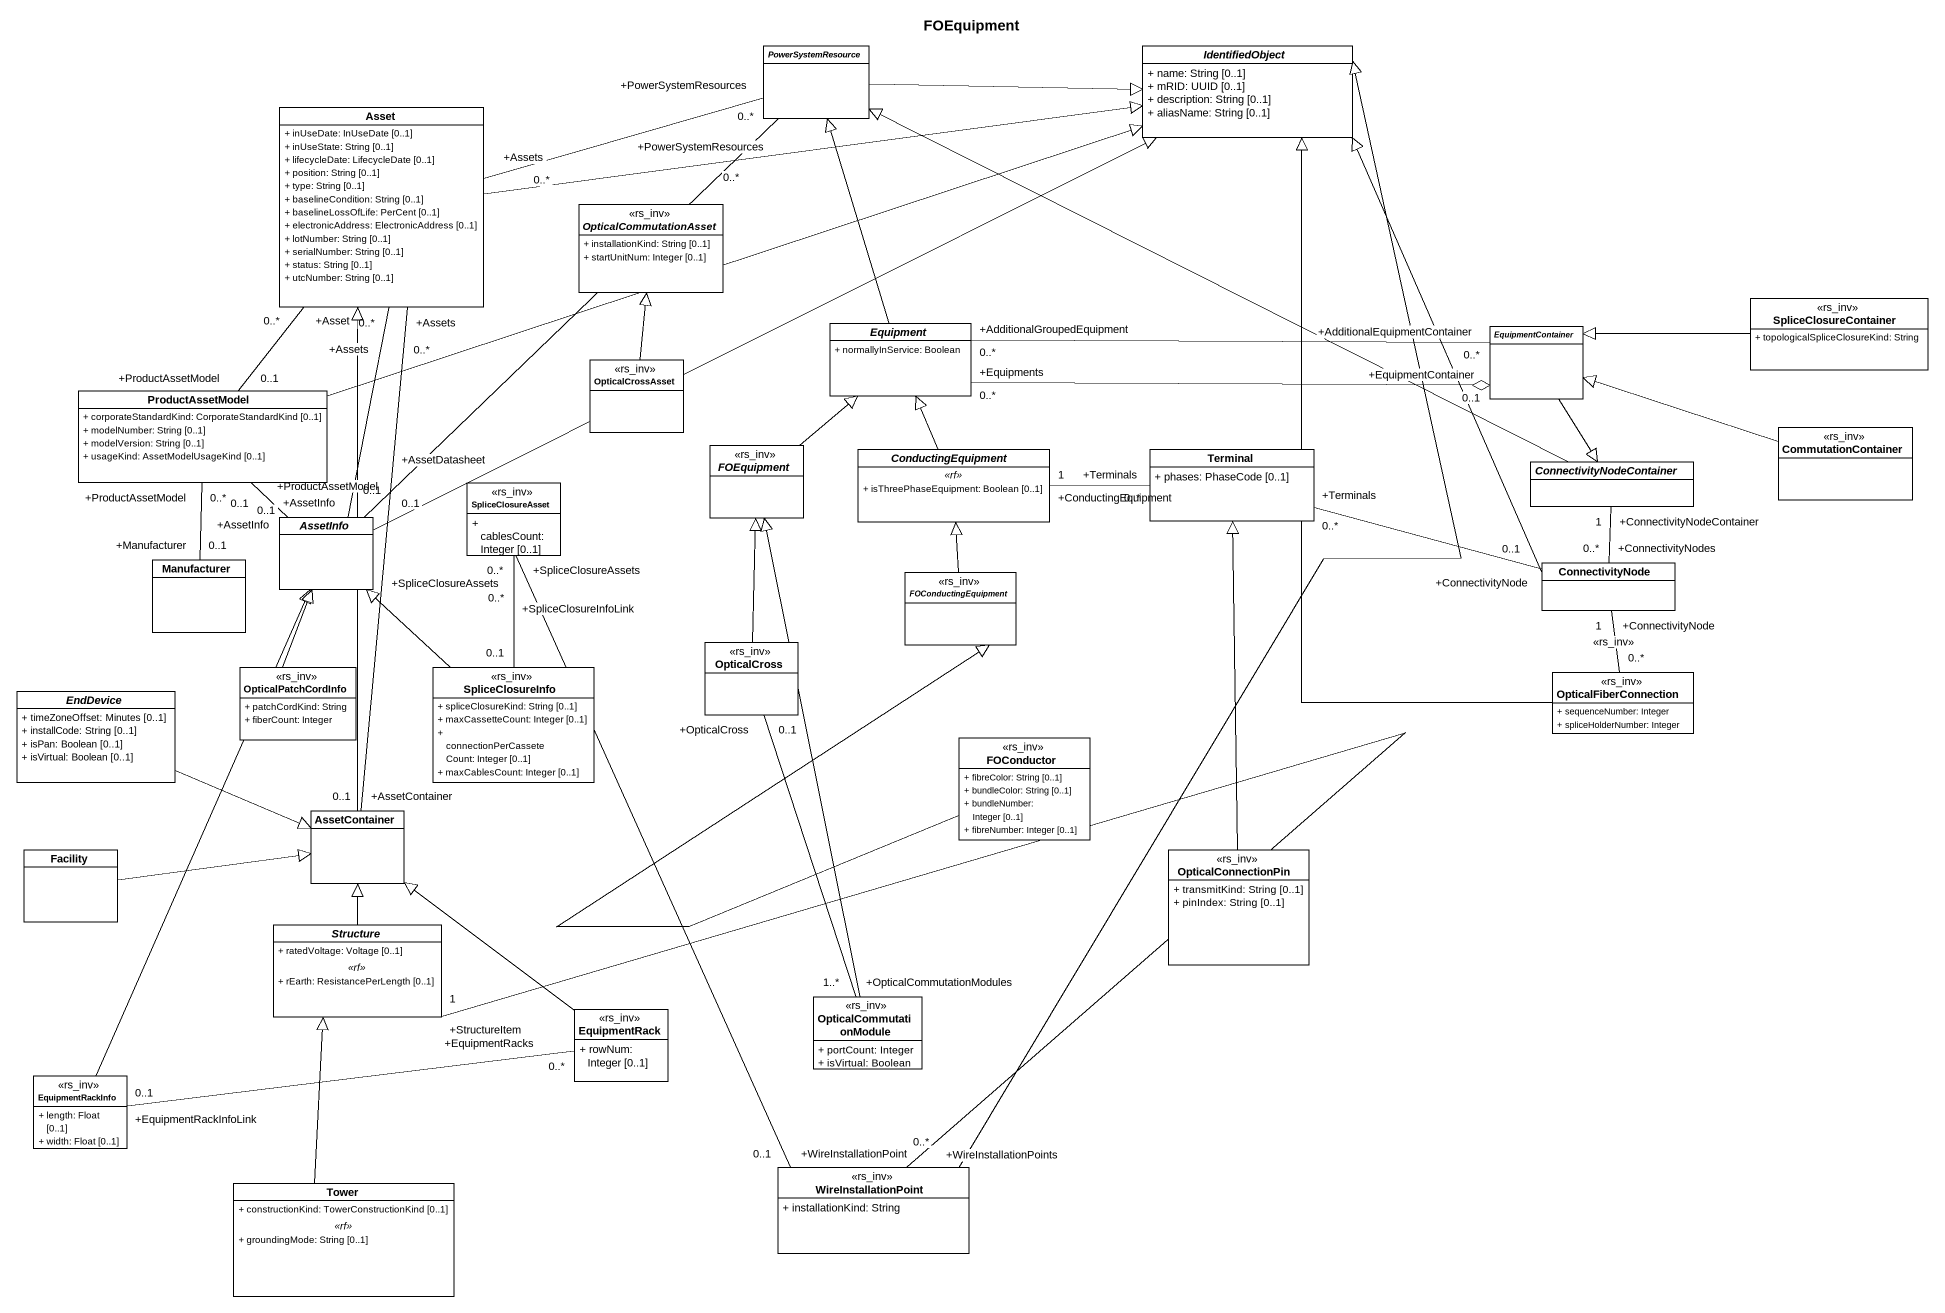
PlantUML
@startuml
title FOEquipment
hide circle
hide empty members
skinparam classAttributeIconSize 0
abstract class PowerSystemResource
abstract class IdentifiedObject {
  + name: String [0..1]
  + mRID: UUID [0..1]
  + description: String [0..1]
  + aliasName: String [0..1]
}
class Asset {
  + inUseDate: InUseDate [0..1]
  + inUseState: String [0..1]
  + lifecycleDate: LifecycleDate [0..1]
  + position: String [0..1]
  + type: String [0..1]
  + baselineCondition: String [0..1]
  + baselineLossOfLife: PerCent [0..1]
  + electronicAddress: ElectronicAddress [0..1]
  + lotNumber: String [0..1]
  + serialNumber: String [0..1]
  + status: String [0..1]
  + utcNumber: String [0..1]
}
abstract class OpticalCommutationAsset <<rs_inv>> {
  + installationKind: String [0..1]
  + startUnitNum: Integer [0..1]
}
class SpliceClosureContainer <<rs_inv>> {
  + topologicalSpliceClosureKind: String
}
class OpticalCrossAsset <<rs_inv>>
abstract class Equipment {
  + normallyInService: Boolean
}
abstract class EquipmentContainer
class ProductAssetModel {
  + corporateStandardKind: CorporateStandardKind [0..1]
  + modelNumber: String [0..1]
  + modelVersion: String [0..1]
  + usageKind: AssetModelUsageKind [0..1]
}
abstract class FOEquipment <<rs_inv>>
abstract class ConductingEquipment {
  .. <<rf>> ..
  + isThreePhaseEquipment: Boolean [0..1]
}
class Terminal {
  + phases: PhaseCode [0..1]
}
class CommutationContainer <<rs_inv>>
class SpliceClosureAsset <<rs_inv>> {
  + сablesCount: Integer [0..1]
}
abstract class ConnectivityNodeContainer
abstract class AssetInfo
class Manufacturer
abstract class FOConductingEquipment <<rs_inv>>
class ConnectivityNode
class OpticalCross <<rs_inv>>
abstract class EndDevice {
  + timeZoneOffset: Minutes [0..1]
  + installCode: String [0..1]
  + isPan: Boolean [0..1]
  + isVirtual: Boolean [0..1]
}
class OpticalPatchCordInfo <<rs_inv>> {
  + patchCordKind: String
  + fiberCount: Integer
}
class SpliceClosureInfo <<rs_inv>> {
  + spliceClosureKind: String [0..1]
  + maxCassetteCount: Integer [0..1]
  + connectionPerCasseteCount: Integer [0..1]
  + maxCablesCount: Integer [0..1]
}
class OpticalFiberConnection <<rs_inv>> {
  + sequenceNumber: Integer
  + spliceHolderNumber: Integer
}
class FOConductor <<rs_inv>> {
  + fibreColor: String [0..1]
  + bundleColor: String [0..1]
  + bundleNumber: Integer [0..1]
  + fibreNumber: Integer [0..1]
}
class AssetContainer
class Facility
class OpticalConnectionPin <<rs_inv>> {
  + transmitKind: String [0..1]
  + pinIndex: String [0..1]
}
abstract class Structure {
  + ratedVoltage: Voltage [0..1]
  .. <<rf>> ..
  + rEarth: ResistancePerLength [0..1]
}
class EquipmentRack <<rs_inv>> {
  + rowNum: Integer [0..1]
}
class OpticalCommutationModule <<rs_inv>> {
  + portCount: Integer
  + isVirtual: Boolean
}
class EquipmentRackInfo <<rs_inv>> {
  + length: Float [0..1]
  + width: Float [0..1]
}
class Tower {
  + constructionKind: TowerConstructionKind [0..1]
  .. <<rf>> ..
  + groundingMode: String [0..1]
}
class WireInstallationPoint <<rs_inv>> {
  + installationKind: String
}
PowerSystemResource -right-|> IdentifiedObject
Asset "+Assets\n0..*" -right- "+PowerSystemResources\n0..*" PowerSystemResource
Asset -right-|> IdentifiedObject
Asset "+Asset\n0..*" -- "+ProductAssetModel\n0..1" ProductAssetModel
Asset "+Assets\n0..*" -- "+AssetInfo\n0..1" AssetInfo
Asset "+Assets\n0..*" -- "+AssetContainer\n0..1" AssetContainer
SpliceClosureContainer -left-|> EquipmentContainer
OpticalCrossAsset -up-|> OpticalCommutationAsset
Equipment -up-|> PowerSystemResource
EquipmentContainer "+EquipmentContainer\n0..1" o-left- "+Equipments\n0..*" Equipment
EquipmentContainer "+AdditionalEquipmentContainer\n0..*" -left- "+AdditionalGroupedEquipment\n0..*" Equipment
EquipmentContainer --|> ConnectivityNodeContainer
ProductAssetModel -right-|> IdentifiedObject
ProductAssetModel "+ProductAssetModel\n0..1" -- "+AssetInfo\n0..1" AssetInfo
ProductAssetModel "+ProductAssetModel\n0..*" -- "+Manufacturer\n0..1" Manufacturer
FOEquipment -up-|> Equipment
ConductingEquipment -up-|> Equipment
Terminal "+Terminals\n0..*" -left- "+ConductingEquipment\n1" ConductingEquipment
Terminal "+Terminals\n0..*" -right- "+ConnectivityNode\n0..1" ConnectivityNode
CommutationContainer -left-|> EquipmentContainer
SpliceClosureAsset "+SpliceClosureAssets\n0..*" -- "+SpliceClosureInfoLink\n0..1" SpliceClosureInfo
SpliceClosureAsset "+SpliceClosureAssets\n0..*" -- "+WireInstallationPoint\n0..1" WireInstallationPoint
ConnectivityNodeContainer -left-|> PowerSystemResource
AssetInfo "+AssetDatasheet\n0..1" -up- "+PowerSystemResources\n0..*" PowerSystemResource
AssetInfo -right-|> IdentifiedObject
FOConductingEquipment -up-|> ConductingEquipment
ConnectivityNode -up-|> IdentifiedObject
ConnectivityNode "+ConnectivityNodes\n0..*" -up- "+ConnectivityNodeContainer\n1" ConnectivityNodeContainer
ConnectivityNode "+ConnectivityNode\n1" -- "0..*" OpticalFiberConnection : <<rs_inv>>
OpticalCross -up-|> FOEquipment
OpticalCross "+OpticalCross\n0..1" -- "+OpticalCommutationModules\n1..*" OpticalCommutationModule
EndDevice -right-|> AssetContainer
OpticalPatchCordInfo -up-|> AssetInfo
SpliceClosureInfo -up-|> AssetInfo
OpticalFiberConnection -up-|> IdentifiedObject
FOConductor -up-|> FOConductingEquipment
AssetContainer -up-|> Asset
Facility -right-|> AssetContainer
OpticalConnectionPin -up-|> Terminal
Structure -up-|> AssetContainer
Structure "+StructureItem\n1" -right- "+WireInstallationPoints\n0..*" WireInstallationPoint
EquipmentRack -up-|> AssetContainer
EquipmentRack "+EquipmentRacks\n0..*" -left- "+EquipmentRackInfoLink\n0..1" EquipmentRackInfo
OpticalCommutationModule -up-|> FOEquipment
EquipmentRackInfo -up-|> AssetInfo
Tower -up-|> Structure
WireInstallationPoint -up-|> IdentifiedObject
@enduml
